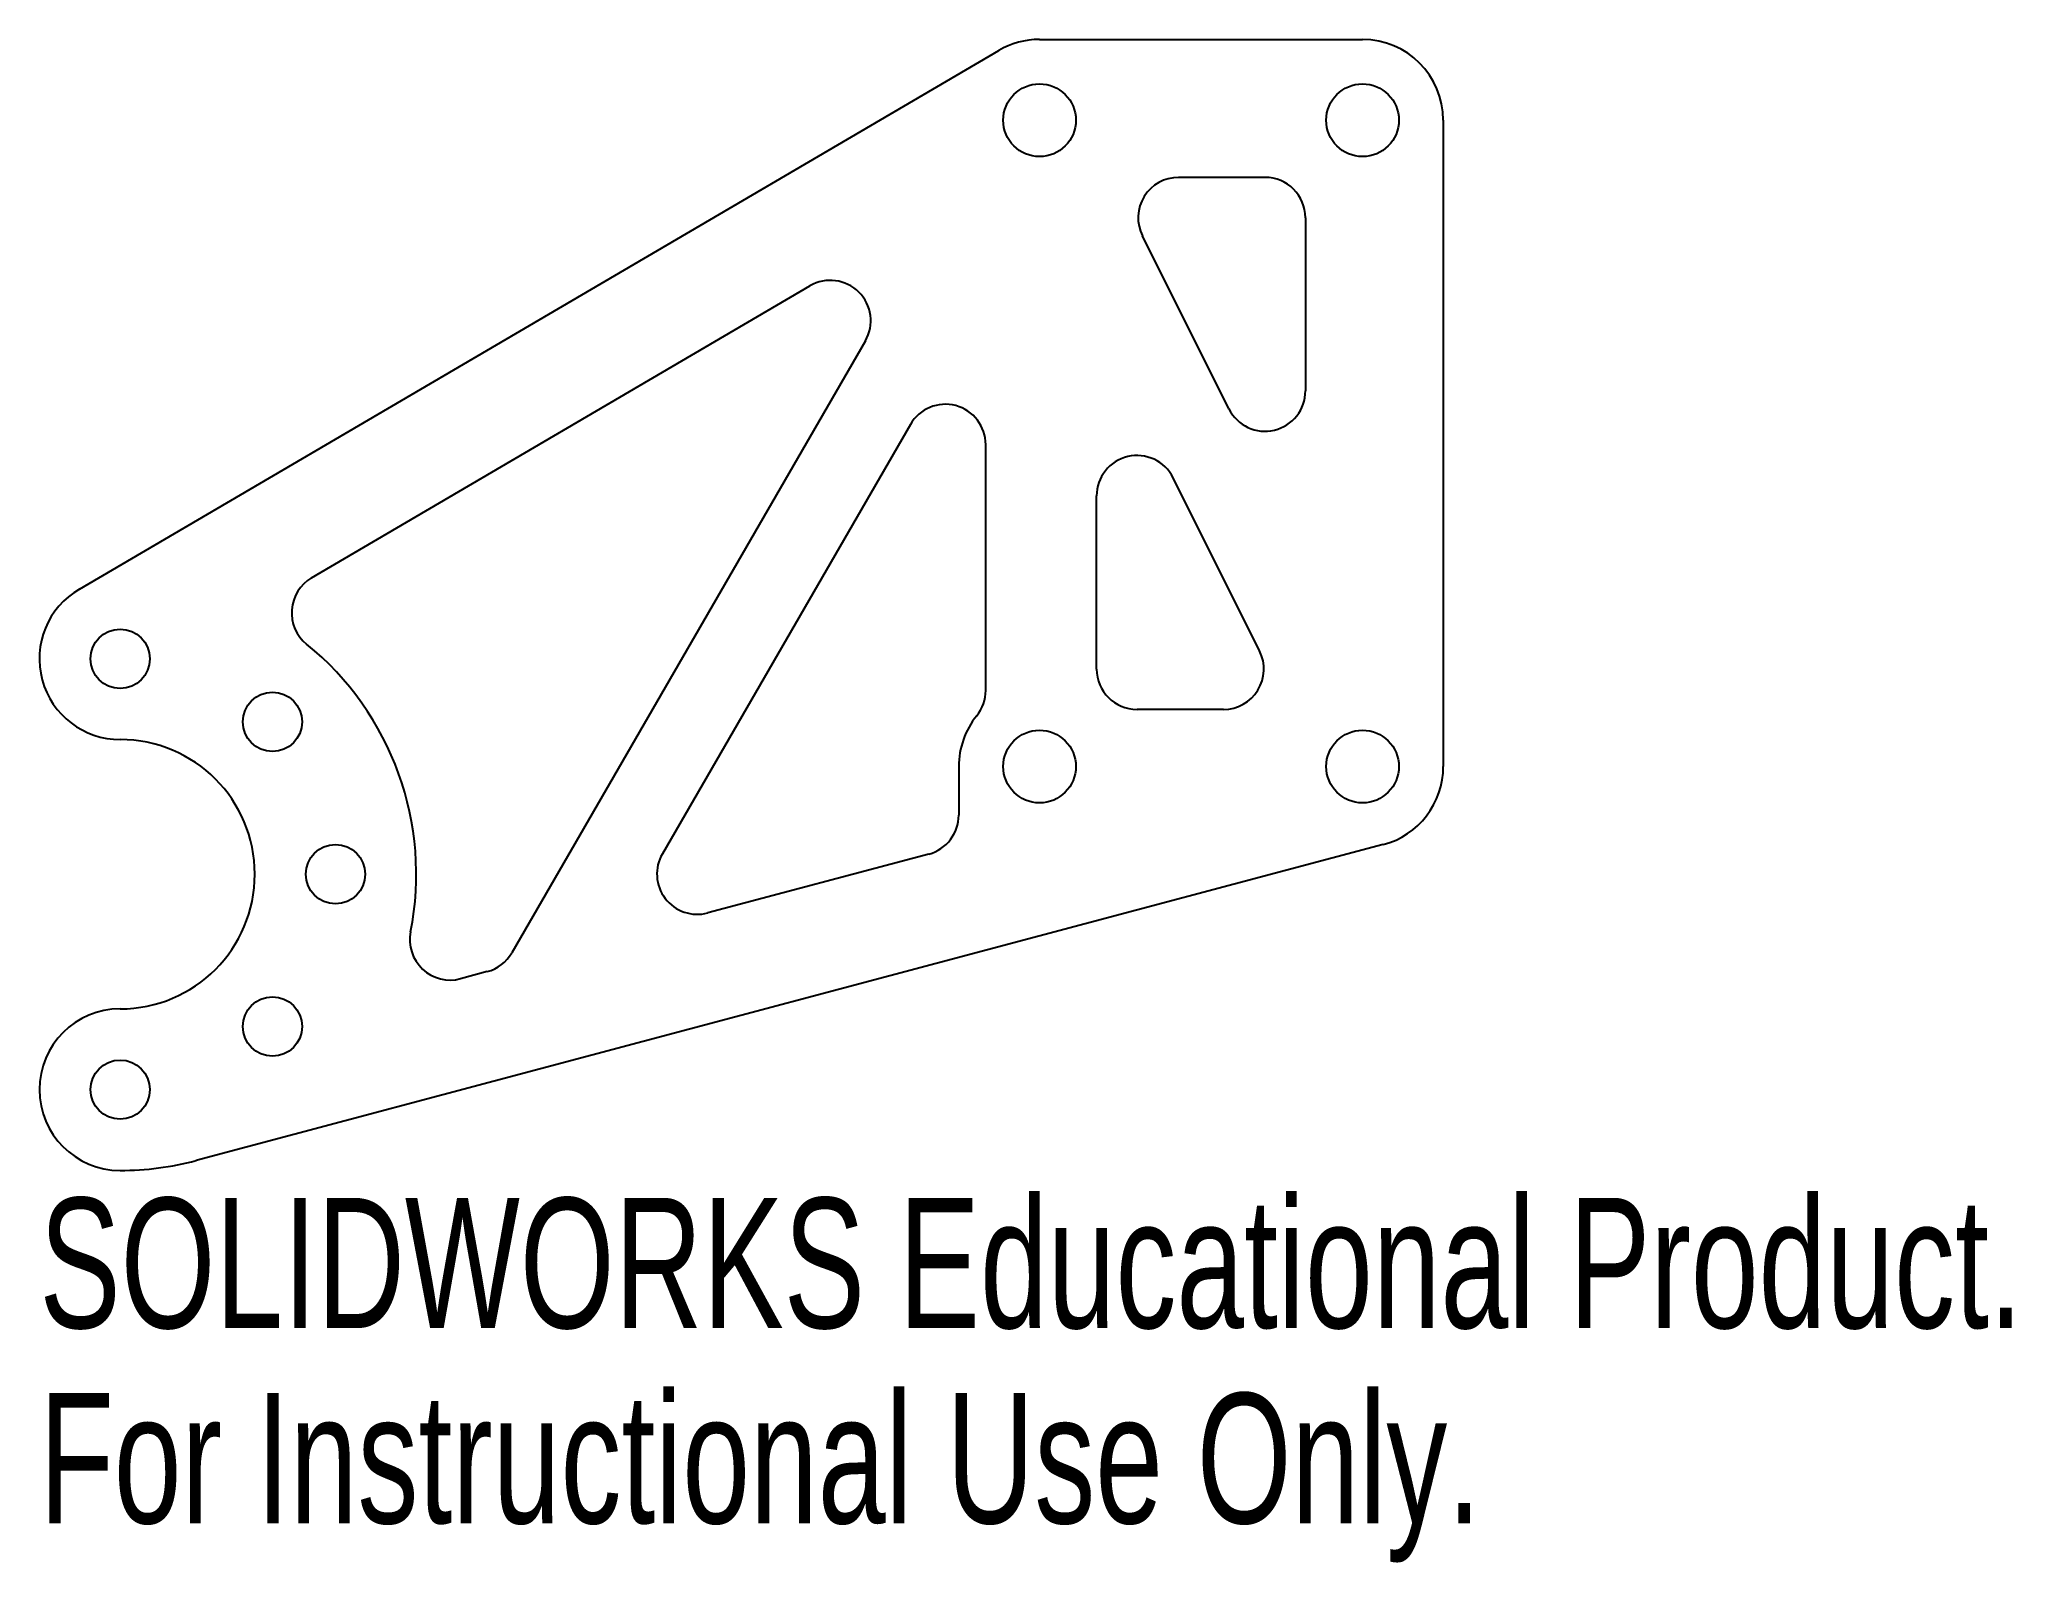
# Model space of a CAD drawing. Header units: millimetres. Extents: x 350.6 to 423.8, y -25.6 to 31.
import ezdxf

# ---------------------------------------------------------------- set-up
doc = ezdxf.new("R2010")
doc.units = ezdxf.units.MM
doc.styles.add('SLDTEXTSTYLE0', font='TXT', dxfattribs={"width": 0.7})

msp = doc.modelspace()

# ---------------------------------------------------------------- linework, layer by layer
at = {"color": 7, "linetype": 'Continuous', "lineweight": 25}
for p, q in [((387.709, 31), (399.709, 31)), ((352.037, 10.589), (386.193, 30.589)), ((402.709, 28), (402.709, 4)), ((396.088, 25.879), (392.874, 25.879)), ((397.588, 24.379), (397.588, 17.951)), ((394.746, 17.28), (391.532, 23.708)), ((360.666, 11.006), (379.181, 21.847)), ((381.237, 19.802), (368.103, -2.917)), ((382.91, 16.702), (373.696, 0.763)), ((385.709, 6.828), (385.709, 15.952)), ((395.886, 8.292), (392.672, 14.72)), ((389.83, 7.621), (389.83, 14.049)), ((394.544, 6.121), (391.33, 6.121)), ((384.709, 4), (384.709, 2.198)), ((400.48, 1.101), (356.381, -10.63)), ((383.595, 0.748), (375.38, -1.437)), ((367.19, -3.616), (366.201, -3.879))]:
    msp.add_line(p, q, dxfattribs=at)
for centre, radius in [((387.709, 28), 1.35), ((399.709, 28), 1.35), ((353.553, 8), 1.1), ((359.21, 5.657), 1.1), ((387.709, 4), 1.35), ((399.709, 4), 1.35), ((361.553, 0), 1.1), ((359.21, -5.657), 1.1), ((353.553, -8), 1.1)]:
    msp.add_circle(centre, radius, dxfattribs=at)
for centre, radius, start, end in [((387.709, 28), 3, 90, 120.35136), ((399.709, 28), 3, 0, 90), ((392.874, 24.379), 1.5, 90, 206.56505), ((396.088, 24.379), 1.5, 0, 90), ((379.939, 20.553), 1.5, 329.96775, 120.35136), ((396.088, 17.951), 1.5, 206.56505, 0), ((384.209, 15.952), 1.5, 360, 149.96775), ((391.33, 14.049), 1.5, 26.56505, 180), ((361.424, 9.711), 1.5, 120.35136, 230.97841), ((353.553, 8), 3, 120.35136, 270), ((353.553, 0), 11, 348.79284, 50.97841), ((394.544, 7.621), 1.5, 270, 26.56505), ((391.33, 7.621), 1.5, 180, 270), ((384.209, 6.828), 1.5, 321.05756, 0), ((387.709, 4), 3, 141.05756, 180), ((353.553, 0), 5, 270, 90), ((399.709, 4), 3, 284.89673, 0), ((383.209, 2.198), 1.5, 284.89673, 0), ((374.995, 0.012), 1.5, 149.96775, 284.89673), ((365.815, -2.429), 1.5, 168.79284, 284.89673), ((366.805, -2.166), 1.5, 284.89673, 329.96775), ((353.553, -8), 3, 90, 270), ((353.553, 0), 11, 270, 284.89673)]:
    msp.add_arc(centre, radius, start, end, dxfattribs=at)

# ---------------------------------------------------------------- texts
at = {"color": 7, "linetype": 'Continuous', "char_height": 4.83362, "attachment_point": 1, "style": 'SLDTEXTSTYLE0'}
for s, insert in [('SOLIDWORKS Educational Product.', (350.553, -12.02)), ('For Instructional Use Only.', (350.553, -19.27))]:
    msp.add_mtext(s, dxfattribs=dict(at, insert=insert))

doc.saveas('drawing.dxf')
